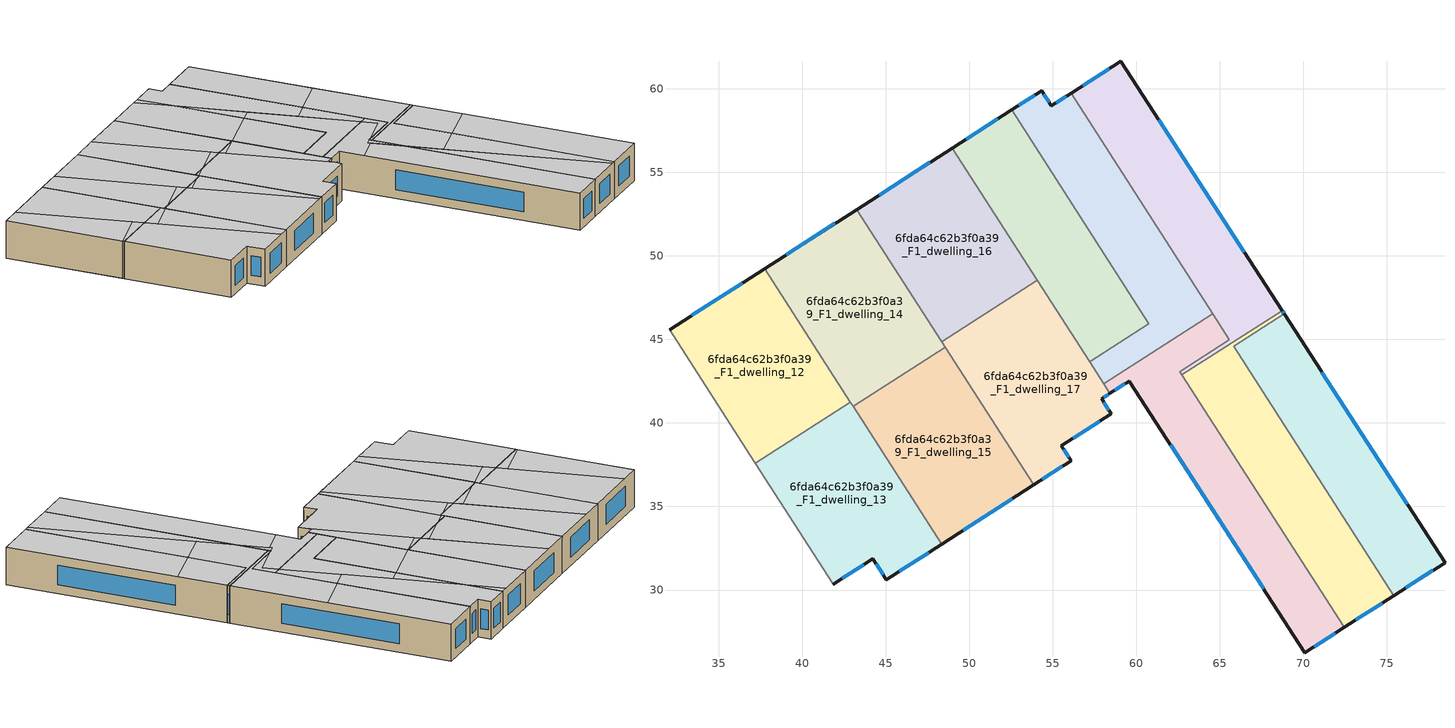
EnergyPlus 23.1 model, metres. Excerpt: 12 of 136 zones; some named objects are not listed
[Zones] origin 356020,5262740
6fda64c62b3f0a39_F1_dwelling_12
 floor to 6fda64c62b3f0a39_F0_dwelling_12 (EU_floor_Construction): 37.75,49.24 42.88,41.25 37.19,37.59 32.06,45.58 z3
 wall outside (EU_wall_Construction): 37.75,49.24 32.06,45.58 z3:6
 wall to 6fda64c62b3f0a39_F1_dwelling_13 (EU_wall_Construction): 37.19,37.59 42.88,41.25 z3:6
 wall to 6fda64c62b3f0a39_F1_dwelling_10 (EU_wall_Construction): 32.06,45.58 37.14,37.67 z3:6
 wall to 6fda64c62b3f0a39_F1_dwelling_14 (EU_wall_Construction): 42.88,41.25 37.75,49.24 z3:6
 wall to 6fda64c62b3f0a39_F1_dwelling_11 (EU_wall_Construction): 37.14,37.67 37.19,37.59 z3:6
 window (EU_Window_Construction): 36.41,48.38 33.4,46.44 z3.7:5.3
 ceiling adiabatic (EU_roof_Construction): 42.88,41.25 37.75,49.24 33.55,46.54 40.32,39.61 z6
 ceiling to 6fda64c62b3f0a39_F2_dwelling_10 (EU_floor_Construction): 39.69,40.26 33.55,46.54 32.06,45.58 37.1,37.73 z6
 ceiling to 6fda64c62b3f0a39_F2_dwelling_11 (EU_floor_Construction): 40.32,39.61 39.69,40.26 37.1,37.73 37.19,37.59 z6
6fda64c62b3f0a39_F1_dwelling_13
 floor to 6fda64c62b3f0a39_F0_dwelling_13 (EU_floor_Construction): 42.88,41.25 48.35,32.74 45.03,30.61 44.24,31.86 41.86,30.33 37.19,37.59 z3
 wall outside (EU_wall_Construction): 41.86,30.33 44.24,31.86 45.03,30.61 48.35,32.74 z3:6
 wall to 6fda64c62b3f0a39_F1_dwelling_11 (EU_wall_Construction): 37.19,37.59 41.86,30.33 z3:6
 wall to 6fda64c62b3f0a39_F1_dwelling_15 (EU_wall_Construction): 48.35,32.74 43.05,40.99 z3:6
 wall to 6fda64c62b3f0a39_F1_dwelling_14 (EU_wall_Construction): 43.05,40.99 42.88,41.25 z3:6
 window (EU_Window_Construction): 45.81,31.11 47.57,32.24 / 44.42,31.56 44.85,30.9 / 42.42,30.69 43.68,31.5 z3.7:5.3
 ceiling to 6fda64c62b3f0a39_F2_dwelling_11 (EU_floor_Construction): 47.54,32.22 40.33,39.61 37.19,37.59 41.86,30.33 44.24,31.86 45.03,30.61 z6
 ceiling to 6fda64c62b3f0a39_F2_dwelling_13 (EU_floor_Construction): 48.35,32.74 43.12,40.89 41.05,38.87 47.54,32.22 z6
 ceiling adiabatic (EU_roof_Construction): 43.12,40.89 42.88,41.25 40.33,39.61 41.05,38.87 z6
6fda64c62b3f0a39_F1_dwelling_14
 floor to 6fda64c62b3f0a39_F0_dwelling_14 (EU_floor_Construction): 43.26,52.78 48.56,44.53 43.05,40.99 37.75,49.24 z3
 wall outside (EU_wall_Construction): 43.26,52.78 37.75,49.24 z3:6
 wall to 6fda64c62b3f0a39_F1_dwelling_15 (EU_wall_Construction): 43.05,40.99 48.56,44.53 z3:6
 wall to 6fda64c62b3f0a39_F1_dwelling_16 (EU_wall_Construction): 48.36,44.85 43.26,52.78 z3:6
 wall to 6fda64c62b3f0a39_F1_dwelling_17 (EU_wall_Construction): 48.56,44.53 48.36,44.85 z3:6
 window (EU_Window_Construction): 41.97,51.95 39.05,50.07 z3.7:5.3
 ceiling to 6fda64c62b3f0a39_F2_dwelling_14 (EU_floor_Construction): 48.2,44.3 48.51,44.6 43.26,52.78 39.57,50.4 46.56,43.24 z6
 ceiling to 6fda64c62b3f0a39_F2_dwelling_15 (EU_floor_Construction): 48.56,44.53 48.51,44.6 48.2,44.3 z6
 ceiling to 6fda64c62b3f0a39_F2_dwelling_13 (EU_floor_Construction): 46.56,43.24 46.05,43.76 43.55,41.31 z6
 ceiling to 6fda64c62b3f0a39_F2_dwelling_12 (EU_floor_Construction): 43.55,41.31 46.05,43.76 39.57,50.4 37.75,49.24 43.05,40.99 z6
6fda64c62b3f0a39_F1_dwelling_15
 floor to 6fda64c62b3f0a39_F0_dwelling_15 (EU_floor_Construction): 48.56,44.53 53.86,36.29 48.35,32.74 43.05,40.99 z3
 wall outside (EU_wall_Construction): 48.35,32.74 53.86,36.29 z3:6
 wall to 6fda64c62b3f0a39_F1_dwelling_17 (EU_wall_Construction): 53.86,36.29 48.56,44.53 z3:6
 window (EU_Window_Construction): 49.64,33.57 52.56,35.45 z3.7:5.3
 ceiling to 6fda64c62b3f0a39_F2_dwelling_13 (EU_floor_Construction): 53.55,36.09 46.56,43.24 43.55,41.31 43.12,40.89 48.35,32.74 z6
 ceiling to 6fda64c62b3f0a39_F2_dwelling_15 (EU_floor_Construction): 53.86,36.29 48.56,44.53 48.2,44.3 46.83,42.96 53.55,36.09 z6
 ceiling to 6fda64c62b3f0a39_F2_dwelling_12 (EU_floor_Construction): 43.55,41.31 43.05,40.99 43.12,40.89 z6
 ceiling to 6fda64c62b3f0a39_F2_dwelling_14 (EU_floor_Construction): 48.2,44.3 46.56,43.24 46.83,42.96 z6
6fda64c62b3f0a39_F1_dwelling_16
 floor to 6fda64c62b3f0a39_F0_dwelling_16 (EU_floor_Construction): 48.99,56.46 54.09,48.53 48.36,44.85 43.26,52.78 z3
 wall outside (EU_wall_Construction): 48.99,56.46 43.26,52.78 z3:6
 wall to 6fda64c62b3f0a39_F1_dwelling_17 (EU_wall_Construction): 48.36,44.85 54.09,48.53 z3:6
 wall to 6fda64c62b3f0a39_F1_dwelling_18 (EU_wall_Construction): 54.09,48.53 48.99,56.46 z3:6
 window (EU_Window_Construction): 47.65,55.6 44.61,53.64 z3.7:5.3
 ceiling to 6fda64c62b3f0a39_F2_dwelling_16 (EU_floor_Construction): 54.09,48.53 48.99,56.46 45.39,54.15 52.11,47.26 z6
 ceiling to 6fda64c62b3f0a39_F2_dwelling_14 (EU_floor_Construction): 49.54,45.6 51.68,47.7 45.39,54.15 43.26,52.78 48.36,44.85 z6
 ceiling to 6fda64c62b3f0a39_F2_dwelling_15 (EU_floor_Construction): 52.11,47.26 51.68,47.7 49.54,45.6 z6
6fda64c62b3f0a39_F1_dwelling_17
 floor to 6fda64c62b3f0a39_F0_dwelling_17 (EU_floor_Construction): 54.09,48.53 58.43,41.77 57.93,41.45 58.5,40.56 55.53,38.64 56.11,37.74 53.86,36.29 48.36,44.85 z3
 wall outside (EU_wall_Construction): 53.86,36.29 56.11,37.74 55.53,38.64 58.5,40.56 57.93,41.45 58.43,41.77 z3:6
 wall to 6fda64c62b3f0a39_F1_dwelling_19 (EU_wall_Construction): 58.05,42.36 57.21,43.67 z3:6
 wall to 6fda64c62b3f0a39_F1_dwelling_20 (EU_wall_Construction): 58.43,41.77 58.05,42.36 z3:6
 wall to 6fda64c62b3f0a39_F1_dwelling_18 (EU_wall_Construction): 57.21,43.67 54.09,48.53 z3:6
 window (EU_Window_Construction): 58.05,41.52 58.31,41.69 / 58.37,40.77 58.06,41.24 / 56.22,39.09 57.8,40.11 / 55.97,37.95 55.66,38.43 / 54.39,36.63 55.58,37.39 z3.7:5.3
 ceiling to 6fda64c62b3f0a39_F2_dwelling_15 (EU_floor_Construction): 56.11,37.74 55.53,38.64 58.5,40.56 58.2,41.03 52.11,47.26 49.54,45.6 48.51,44.6 53.86,36.29 z6
 ceiling to 6fda64c62b3f0a39_F2_dwelling_18 (EU_floor_Construction): 58.2,41.03 57.93,41.45 58.43,41.77 54.1,48.5 52.47,46.9 z6
 ceiling to 6fda64c62b3f0a39_F2_dwelling_14 (EU_floor_Construction): 49.54,45.6 48.36,44.85 48.51,44.6 z6
 ceiling to 6fda64c62b3f0a39_F2_dwelling_16 (EU_floor_Construction): 54.1,48.5 54.09,48.53 52.11,47.26 52.47,46.9 z6
6fda64c62b3f0a39_F1_dwelling_18
 floor to 6fda64c62b3f0a39_F0_dwelling_18 (EU_floor_Construction): 52.54,58.74 60.76,45.95 57.21,43.67 48.99,56.46 z3
 wall outside (EU_wall_Construction): 52.54,58.74 48.99,56.46 z3:6
 wall to 6fda64c62b3f0a39_F1_dwelling_19 (EU_wall_Construction): 57.21,43.67 60.76,45.95 52.54,58.74 z3:6
 window (EU_Window_Construction): 51.71,58.21 49.83,57 z3.7:5.3
 ceiling to 6fda64c62b3f0a39_F2_dwelling_18 (EU_floor_Construction): 60.76,45.95 57.19,51.52 54.1,48.5 57.21,43.67 z6
 ceiling to 6fda64c62b3f0a39_F2_dwelling_16 (EU_floor_Construction): 57.19,51.52 54.15,56.24 52.03,58.41 48.99,56.46 54.1,48.5 z6
 ceiling to 6fda64c62b3f0a39_F2_dwelling_20 (EU_floor_Construction): 54.15,56.24 52.54,58.74 52.03,58.41 z6
6fda64c62b3f0a39_F1_dwelling_19
 floor to 6fda64c62b3f0a39_F0_dwelling_19 (EU_floor_Construction): 56.1,59.74 64.58,46.55 58.05,42.36 57.21,43.67 60.76,45.95 52.54,58.74 54.34,59.9 54.93,58.98 z3
 wall outside (EU_wall_Construction): 56.1,59.74 54.93,58.98 54.34,59.9 52.54,58.74 z3:6
 wall to 6fda64c62b3f0a39_F1_dwelling_20 (EU_wall_Construction): 58.05,42.36 64.58,46.55 z3:6
 wall to 6fda64c62b3f0a39_F1_dwelling_21 (EU_wall_Construction): 64.58,46.55 56.1,59.74 z3:6
 window (EU_Window_Construction): 53.92,59.63 52.97,59.01 / 54.79,59.2 54.48,59.68 / 55.83,59.56 55.2,59.16 z3.7:5.3
 ceiling to 6fda64c62b3f0a39_F2_dwelling_20 (EU_floor_Construction): 61.88,50.73 56.1,59.73 54.93,58.98 54.34,59.9 52.54,58.74 54.15,56.24 60.68,49.56 z6
 ceiling to 6fda64c62b3f0a39_F2_dwelling_18 (EU_floor_Construction): 63.99,46.17 58,52.3 57.19,51.52 60.76,45.95 57.21,43.67 58.05,42.36 z6
 ceiling to 6fda64c62b3f0a39_F2_dwelling_19 (EU_floor_Construction): 64.57,46.55 61.88,50.73 60.68,49.56 63.99,46.17 z6
 ceiling to 6fda64c62b3f0a39_F2_dwelling_16 (EU_floor_Construction): 58,52.3 54.15,56.24 57.19,51.52 z6
6fda64c62b3f0a39_F1_dwelling_20
 floor to 6fda64c62b3f0a39_F0_dwelling_20 (EU_floor_Construction): 65.58,44.98 62.61,43.07 72.45,27.76 70.1,26.25 59.58,42.51 58.43,41.77 58.05,42.36 64.58,46.55 z3
 wall outside (EU_wall_Construction): 58.43,41.77 59.58,42.51 70.1,26.25 72.45,27.76 z3:6
 wall to 6fda64c62b3f0a39_F1_dwelling_21 (EU_wall_Construction): 62.74,42.88 62.61,43.07 65.58,44.98 64.58,46.55 z3:6
 wall to 6fda64c62b3f0a39_F1_dwelling_22 (EU_wall_Construction): 72.45,27.76 62.74,42.88 z3:6
 window (EU_Window_Construction): 70.65,26.6 71.9,27.4 / 62.05,38.69 67.63,30.07 / 58.7,41.94 59.31,42.34 z3.7:5.3
 ceiling to 6fda64c62b3f0a39_F2_dwelling_17 (EU_floor_Construction): 72.45,27.76 64.17,40.65 62.37,42.49 60.67,40.83 70.1,26.25 z6
 ceiling to 6fda64c62b3f0a39_F2_dwelling_19 (EU_floor_Construction): 65.58,44.98 64.57,46.55 63.99,46.17 64.9,45.24 62.8,43.19 z6; 64.17,40.65 62.64,43.03 62.23,42.63 z6
 ceiling to 6fda64c62b3f0a39_F2_dwelling_18 (EU_floor_Construction): 62.37,42.49 62.23,42.63 62.64,43.03 62.61,43.07 62.8,43.19 64.9,45.24 63.99,46.17 58.05,42.36 58.43,41.77 59.58,42.51 60.67,40.83 z6
6fda64c62b3f0a39_F1_dwelling_21
 floor to 6fda64c62b3f0a39_F0_dwelling_21 (EU_floor_Construction): 59.08,61.65 68.73,46.73 62.74,42.88 62.61,43.07 65.58,44.98 56.1,59.74 z3
 wall outside (EU_wall_Construction): 68.73,46.73 59.08,61.65 56.1,59.74 z3:6
 wall to 6fda64c62b3f0a39_F1_dwelling_22 (EU_wall_Construction): 62.74,42.88 68.73,46.73 z3:6
 window (EU_Window_Construction): 58.38,61.2 56.8,60.18 / 66.46,50.23 61.35,58.14 z3.7:5.3
 ceiling to 6fda64c62b3f0a39_F2_dwelling_19 (EU_floor_Construction): 65.58,44.98 62.8,43.19 62.64,43.03 62.74,42.88 68.73,46.73 64.49,53.28 61.88,50.73 z6
 ceiling to 6fda64c62b3f0a39_F2_dwelling_20 (EU_floor_Construction): 64.49,53.28 59.08,61.65 56.1,59.73 61.88,50.73 z6
6fda64c62b3f0a39_F1_dwelling_22
 floor to 6fda64c62b3f0a39_F0_dwelling_22 (EU_floor_Construction): 68.85,46.54 65.83,44.59 75.42,29.67 72.45,27.76 62.74,42.88 68.73,46.73 z3
 wall outside (EU_wall_Construction): 72.45,27.76 75.42,29.67 / 68.85,46.54 68.73,46.73 z3:6
 wall to 6fda64c62b3f0a39_F1_dwelling_23 (EU_wall_Construction): 75.42,29.67 65.83,44.59 68.85,46.54 z3:6
 window (EU_Window_Construction): 73.15,28.21 74.72,29.22 / 68.82,46.58 68.76,46.68 z3.7:5.3
 ceiling to 6fda64c62b3f0a39_F2_dwelling_17 (EU_floor_Construction): 75.1,29.46 64.17,40.65 72.45,27.76 z6
 ceiling to 6fda64c62b3f0a39_F2_dwelling_21 (EU_floor_Construction): 75.42,29.67 68.38,40.63 66.24,38.54 75.1,29.46 z6
 ceiling to 6fda64c62b3f0a39_F2_dwelling_19 (EU_floor_Construction): 68.38,40.63 65.83,44.59 68.85,46.54 68.73,46.73 62.74,42.88 64.17,40.65 66.24,38.54 z6
6fda64c62b3f0a39_F1_dwelling_23
 floor to 6fda64c62b3f0a39_F0_dwelling_23 (EU_floor_Construction): 68.85,46.54 78.49,31.64 75.42,29.67 65.83,44.59 z3
 wall outside (EU_wall_Construction): 75.42,29.67 78.49,31.64 68.85,46.54 z3:6
 window (EU_Window_Construction): 76.22,35.14 71.11,43.04 / 76.14,30.13 77.77,31.17 z3.7:5.3
 ceiling to 6fda64c62b3f0a39_F2_dwelling_21 (EU_floor_Construction): 78.49,31.64 71.01,43.2 68.38,40.63 75.42,29.67 z6
 ceiling to 6fda64c62b3f0a39_F2_dwelling_19 (EU_floor_Construction): 71.01,43.2 68.85,46.54 65.83,44.59 68.38,40.63 z6
[Building]
EU S2 Campaign: North Axis=0; Terrain=City; Solar Distribution=FullExterior
[Site:Location]
Budapest.Ferenc.Liszt.Intl.AP: Latitude=47.437; Longitude=19.256; Time Zone=1; Elevation=185
[SizingPeriod:WeatherFileDays]
AnnualSizingPeriod: Begin Month=1; Begin Day of Month=1; End Month=12; End Day of Month=31; Day of Week for Start Day=Monday; Use Weather File Daylight Saving Period=No; Use Weather File Rain and Snow Indicators=No
[MATERIAL]
EU_InternalMass_Material: Roughness=MediumRough; Thickness=0.1; Conductivity=1; Density=1800; Specific Heat=900; Thermal Absorptance=0.9; Solar Absorptance=0.7; Visible Absorptance=0.7
[MATERIAL:NOMASS] Roughness=MediumRough; Thermal Absorptance=0.9; Solar Absorptance=0.7; Visible Absorptance=0.7
Name | Thermal Resistance
EU_wall_NoMass | 0.832559
EU_roof_NoMass | 1.39638
EU_floor_NoMass | 0.872794
[WINDOWMATERIAL:SIMPLEGLAZINGSYSTEM]
EU_Window_SimpleGlazing: UFactor=2.79869; Solar Heat Gain Coefficient=0.75; Visible Transmittance=0.75
[CONSTRUCTION]
EU_wall_Construction: EU_wall_NoMass
EU_roof_Construction: EU_roof_NoMass
EU_floor_Construction: EU_floor_NoMass
EU_Window_Construction: EU_Window_SimpleGlazing
EU_InternalMass_Construction: EU_InternalMass_Material
[ZONE] Type=1; Multiplier=1; Ceiling Height=autocalculate; Floor Area=autocalculate; Part of Total Floor Area=Yes
Name | Volume
6fda64c62b3f0a39_F1_dwelling_12; 6fda64c62b3f0a39_F1_dwelling_22 | 192.626
6fda64c62b3f0a39_F1_dwelling_13 | 192.621
6fda64c62b3f0a39_F1_dwelling_14; 6fda64c62b3f0a39_F1_dwelling_19 | 192.646
6fda64c62b3f0a39_F1_dwelling_15 | 192.645
6fda64c62b3f0a39_F1_dwelling_16 | 192.619
6fda64c62b3f0a39_F1_dwelling_17 | 192.632
6fda64c62b3f0a39_F1_dwelling_18 | 192.649
6fda64c62b3f0a39_F1_dwelling_20 | 192.656
6fda64c62b3f0a39_F1_dwelling_21 | 192.635
6fda64c62b3f0a39_F1_dwelling_23 | 192.613
[INTERNALMASS] Construction=EU_InternalMass_Construction
Name | Zone or ZoneList | Surface Area
6fda64c62b3f0a39_F1_dwelling_12_EU_InternalMass | 6fda64c62b3f0a39_F1_dwelling_12 | 64.2081
6fda64c62b3f0a39_F1_dwelling_13_EU_InternalMass | 6fda64c62b3f0a39_F1_dwelling_13 | 64.2067
6fda64c62b3f0a39_F1_dwelling_14_EU_InternalMass | 6fda64c62b3f0a39_F1_dwelling_14 | 64.2161
6fda64c62b3f0a39_F1_dwelling_15_EU_InternalMass | 6fda64c62b3f0a39_F1_dwelling_15 | 64.2146
6fda64c62b3f0a39_F1_dwelling_16_EU_InternalMass | 6fda64c62b3f0a39_F1_dwelling_16 | 64.2062
6fda64c62b3f0a39_F1_dwelling_17_EU_InternalMass | 6fda64c62b3f0a39_F1_dwelling_17 | 64.211
6fda64c62b3f0a39_F1_dwelling_18_EU_InternalMass | 6fda64c62b3f0a39_F1_dwelling_18 | 64.2174
6fda64c62b3f0a39_F1_dwelling_19_EU_InternalMass | 6fda64c62b3f0a39_F1_dwelling_19 | 64.215
6fda64c62b3f0a39_F1_dwelling_20_EU_InternalMass | 6fda64c62b3f0a39_F1_dwelling_20 | 64.2183
6fda64c62b3f0a39_F1_dwelling_21_EU_InternalMass | 6fda64c62b3f0a39_F1_dwelling_21 | 64.2117
6fda64c62b3f0a39_F1_dwelling_22_EU_InternalMass | 6fda64c62b3f0a39_F1_dwelling_22 | 64.2078
6fda64c62b3f0a39_F1_dwelling_23_EU_InternalMass | 6fda64c62b3f0a39_F1_dwelling_23 | 64.2048
[OTHEREQUIPMENT] Fuel Type=Electricity; Design Level Calculation Method=Watts/Area; Power per Zone Floor Area=1; Fraction Latent=0; Fraction Radiant=0; Fraction Lost=0; Carbon Dioxide Generation Rate=0; EndUse Subcategory=EU_Step8_InternalGains
Name | Zone or ZoneList or Space or SpaceList | Schedule
EU_Step8_InternalGain_6fda64c62b3f0a39_F1_dwelling_12_f000 | 6fda64c62b3f0a39_F1_dwelling_12 | EU_Step8_GainSchedule_6fda64c62b3f0a39_F1_dwelling_12_f000
EU_Step8_InternalGain_6fda64c62b3f0a39_F1_dwelling_13_f000 | 6fda64c62b3f0a39_F1_dwelling_13 | EU_Step8_GainSchedule_6fda64c62b3f0a39_F1_dwelling_13_f000
EU_Step8_InternalGain_6fda64c62b3f0a39_F1_dwelling_14_f000 | 6fda64c62b3f0a39_F1_dwelling_14 | EU_Step8_GainSchedule_6fda64c62b3f0a39_F1_dwelling_14_f000
EU_Step8_InternalGain_6fda64c62b3f0a39_F1_dwelling_15_f000 | 6fda64c62b3f0a39_F1_dwelling_15 | EU_Step8_GainSchedule_6fda64c62b3f0a39_F1_dwelling_15_f000
EU_Step8_InternalGain_6fda64c62b3f0a39_F1_dwelling_16_f000 | 6fda64c62b3f0a39_F1_dwelling_16 | EU_Step8_GainSchedule_6fda64c62b3f0a39_F1_dwelling_16_f000
EU_Step8_InternalGain_6fda64c62b3f0a39_F1_dwelling_17_f000 | 6fda64c62b3f0a39_F1_dwelling_17 | EU_Step8_GainSchedule_6fda64c62b3f0a39_F1_dwelling_17_f000
EU_Step8_InternalGain_6fda64c62b3f0a39_F1_dwelling_18_f000 | 6fda64c62b3f0a39_F1_dwelling_18 | EU_Step8_GainSchedule_6fda64c62b3f0a39_F1_dwelling_18_f000
EU_Step8_InternalGain_6fda64c62b3f0a39_F1_dwelling_19_f000 | 6fda64c62b3f0a39_F1_dwelling_19 | EU_Step8_GainSchedule_6fda64c62b3f0a39_F1_dwelling_19_f000
EU_Step8_InternalGain_6fda64c62b3f0a39_F1_dwelling_20_f000 | 6fda64c62b3f0a39_F1_dwelling_20 | EU_Step8_GainSchedule_6fda64c62b3f0a39_F1_dwelling_20_f000
EU_Step8_InternalGain_6fda64c62b3f0a39_F1_dwelling_21_f000 | 6fda64c62b3f0a39_F1_dwelling_21 | EU_Step8_GainSchedule_6fda64c62b3f0a39_F1_dwelling_21_f000
EU_Step8_InternalGain_6fda64c62b3f0a39_F1_dwelling_22_f000 | 6fda64c62b3f0a39_F1_dwelling_22 | EU_Step8_GainSchedule_6fda64c62b3f0a39_F1_dwelling_22_f000
EU_Step8_InternalGain_6fda64c62b3f0a39_F1_dwelling_23_f000 | 6fda64c62b3f0a39_F1_dwelling_23 | EU_Step8_GainSchedule_6fda64c62b3f0a39_F1_dwelling_23_f000
[ZONEVENTILATION:DESIGNFLOWRATE] Schedule=EU_AlwaysOn; Design Flow Rate Calculation Method=AirChanges/Hour; Air Changes per Hour=0.475469; Ventilation Type=Natural; Fan Pressure Rise=0; Fan Total Efficiency=1; Constant Term Coefficient=1; Temperature Term Coefficient=0; Velocity Term Coefficient=0; Velocity Squared Term Coefficient=0; Minimum Indoor Temperature=-100; Maximum Indoor Temperature=100; Delta Temperature=-100; Minimum Outdoor Temperature=-100; Maximum Outdoor Temperature=100; Maximum Wind Speed=40
Name | Zone or ZoneList or Space or SpaceList
EU_ConstantAir_6fda64c62b3f0a39_F1_dwelling_12 | 6fda64c62b3f0a39_F1_dwelling_12
EU_ConstantAir_6fda64c62b3f0a39_F1_dwelling_13 | 6fda64c62b3f0a39_F1_dwelling_13
EU_ConstantAir_6fda64c62b3f0a39_F1_dwelling_14 | 6fda64c62b3f0a39_F1_dwelling_14
EU_ConstantAir_6fda64c62b3f0a39_F1_dwelling_15 | 6fda64c62b3f0a39_F1_dwelling_15
EU_ConstantAir_6fda64c62b3f0a39_F1_dwelling_16 | 6fda64c62b3f0a39_F1_dwelling_16
EU_ConstantAir_6fda64c62b3f0a39_F1_dwelling_17 | 6fda64c62b3f0a39_F1_dwelling_17
EU_ConstantAir_6fda64c62b3f0a39_F1_dwelling_18 | 6fda64c62b3f0a39_F1_dwelling_18
EU_ConstantAir_6fda64c62b3f0a39_F1_dwelling_19 | 6fda64c62b3f0a39_F1_dwelling_19
EU_ConstantAir_6fda64c62b3f0a39_F1_dwelling_20 | 6fda64c62b3f0a39_F1_dwelling_20
EU_ConstantAir_6fda64c62b3f0a39_F1_dwelling_21 | 6fda64c62b3f0a39_F1_dwelling_21
EU_ConstantAir_6fda64c62b3f0a39_F1_dwelling_22 | 6fda64c62b3f0a39_F1_dwelling_22
EU_ConstantAir_6fda64c62b3f0a39_F1_dwelling_23 | 6fda64c62b3f0a39_F1_dwelling_23
[HVACTEMPLATE:ZONE:IDEALLOADSAIRSYSTEM] System Availability Schedule=EU_AlwaysOn; Maximum Heating Supply Air Temperature=50; Minimum Cooling Supply Air Temperature=13; Maximum Heating Supply Air Humidity Ratio=0.0156; Minimum Cooling Supply Air Humidity Ratio=0.0077; Heating Limit=NoLimit; Cooling Limit=NoLimit; Heating Availability Schedule=EU_AlwaysOn; Cooling Availability Schedule=EU_CoolingOff; Dehumidification Control Type=ConstantSensibleHeatRatio; Cooling Sensible Heat Ratio=0.7; Dehumidification Setpoint=60; Humidification Control Type=None; Humidification Setpoint=30; Outdoor Air Method=None; Outdoor Air Flow Rate per Person=0.00944; Outdoor Air Flow Rate per Zone Floor Area=0; Outdoor Air Flow Rate per Zone=0; Demand Controlled Ventilation Type=None; Outdoor Air Economizer Type=NoEconomizer; Heat Recovery Type=None; Sensible Heat Recovery Effectiveness=0.7; Latent Heat Recovery Effectiveness=0.65
Name | Template Thermostat
6fda64c62b3f0a39_F1_dwelling_12 | EU_HeatOnly_6fda64c62b3f0a39_F1_dwelling_12
6fda64c62b3f0a39_F1_dwelling_13 | EU_HeatOnly_6fda64c62b3f0a39_F1_dwelling_13
6fda64c62b3f0a39_F1_dwelling_14 | EU_HeatOnly_6fda64c62b3f0a39_F1_dwelling_14
6fda64c62b3f0a39_F1_dwelling_15 | EU_HeatOnly_6fda64c62b3f0a39_F1_dwelling_15
6fda64c62b3f0a39_F1_dwelling_16 | EU_HeatOnly_6fda64c62b3f0a39_F1_dwelling_16
6fda64c62b3f0a39_F1_dwelling_17 | EU_HeatOnly_6fda64c62b3f0a39_F1_dwelling_17
6fda64c62b3f0a39_F1_dwelling_18 | EU_HeatOnly_6fda64c62b3f0a39_F1_dwelling_18
6fda64c62b3f0a39_F1_dwelling_19 | EU_HeatOnly_6fda64c62b3f0a39_F1_dwelling_19
6fda64c62b3f0a39_F1_dwelling_20 | EU_HeatOnly_6fda64c62b3f0a39_F1_dwelling_20
6fda64c62b3f0a39_F1_dwelling_21 | EU_HeatOnly_6fda64c62b3f0a39_F1_dwelling_21
6fda64c62b3f0a39_F1_dwelling_22 | EU_HeatOnly_6fda64c62b3f0a39_F1_dwelling_22
6fda64c62b3f0a39_F1_dwelling_23 | EU_HeatOnly_6fda64c62b3f0a39_F1_dwelling_23
[SIZING:ZONE] Zone Cooling Design Supply Air Temperature Input Method=SupplyAirTemperature; Zone Cooling Design Supply Air Temperature=13; Zone Heating Design Supply Air Temperature Input Method=SupplyAirTemperature; Zone Heating Design Supply Air Temperature=50; Zone Cooling Design Supply Air Humidity Ratio=0.008; Zone Heating Design Supply Air Humidity Ratio=0.008; Cooling Design Air Flow Method=DesignDay; Cooling Design Air Flow Rate=0; Cooling Minimum Air Flow per Zone Floor Area=0.000762; Cooling Minimum Air Flow=0; Cooling Minimum Air Flow Fraction=0.2; Heating Design Air Flow Method=DesignDay; Heating Design Air Flow Rate=0; Heating Maximum Air Flow per Zone Floor Area=0.002032; Heating Maximum Air Flow=0.141576; Heating Maximum Air Flow Fraction=0.3; Account for Dedicated Outdoor Air System=No; Dedicated Outdoor Air System Control Strategy=NeutralSupplyAir; Dedicated Outdoor Air Low Setpoint Temperature for Design=autosize; Dedicated Outdoor Air High Setpoint Temperature for Design=autosize; Zone Load Sizing Method=Sensible Load Only No Latent Load; Zone Latent Cooling Design Supply Air Humidity Ratio Input Method=HumidityRatioDifference; Zone Cooling Design Supply Air Humidity Ratio Difference=0.005; Zone Latent Heating Design Supply Air Humidity Ratio Input Method=HumidityRatioDifference; Zone Humidification Design Supply Air Humidity Ratio Difference=0.005
6fda64c62b3f0a39_F1_dwelling_12; 6fda64c62b3f0a39_F1_dwelling_13; 6fda64c62b3f0a39_F1_dwelling_14; 6fda64c62b3f0a39_F1_dwelling_15; 6fda64c62b3f0a39_F1_dwelling_16; 6fda64c62b3f0a39_F1_dwelling_17; 6fda64c62b3f0a39_F1_dwelling_18; 6fda64c62b3f0a39_F1_dwelling_19; 6fda64c62b3f0a39_F1_dwelling_20; 6fda64c62b3f0a39_F1_dwelling_21; 6fda64c62b3f0a39_F1_dwelling_22; 6fda64c62b3f0a39_F1_dwelling_23
[SCHEDULE:CONSTANT]
Name | Hourly Value
EU_AlwaysOn | 1
EU_CoolingOff | 0
[SCHEDULE:FILE] Column Number=1; Rows to Skip at Top=0; Number of Hours of Data=8760; Column Separator=Comma; Interpolate to Timestep=No; Minutes per Item=60; Adjust Schedule for Daylight Savings=Yes
Name | File
EU_Step8_GainSchedule_6fda64c62b3f0a39_F1_dwelling_12_f000 | ../../schedules/6fda64c62b3f0a39/6fda64c62b3f0a39_F1_dwelling_12_f000_gain.csv
EU_Step8_GainSchedule_6fda64c62b3f0a39_F1_dwelling_13_f000 | ../../schedules/6fda64c62b3f0a39/6fda64c62b3f0a39_F1_dwelling_13_f000_gain.csv
EU_Step8_GainSchedule_6fda64c62b3f0a39_F1_dwelling_14_f000 | ../../schedules/6fda64c62b3f0a39/6fda64c62b3f0a39_F1_dwelling_14_f000_gain.csv
EU_Step8_GainSchedule_6fda64c62b3f0a39_F1_dwelling_15_f000 | ../../schedules/6fda64c62b3f0a39/6fda64c62b3f0a39_F1_dwelling_15_f000_gain.csv
EU_Step8_GainSchedule_6fda64c62b3f0a39_F1_dwelling_16_f000 | ../../schedules/6fda64c62b3f0a39/6fda64c62b3f0a39_F1_dwelling_16_f000_gain.csv
EU_Step8_GainSchedule_6fda64c62b3f0a39_F1_dwelling_17_f000 | ../../schedules/6fda64c62b3f0a39/6fda64c62b3f0a39_F1_dwelling_17_f000_gain.csv
EU_Step8_GainSchedule_6fda64c62b3f0a39_F1_dwelling_18_f000 | ../../schedules/6fda64c62b3f0a39/6fda64c62b3f0a39_F1_dwelling_18_f000_gain.csv
EU_Step8_GainSchedule_6fda64c62b3f0a39_F1_dwelling_19_f000 | ../../schedules/6fda64c62b3f0a39/6fda64c62b3f0a39_F1_dwelling_19_f000_gain.csv
EU_Step8_GainSchedule_6fda64c62b3f0a39_F1_dwelling_20_f000 | ../../schedules/6fda64c62b3f0a39/6fda64c62b3f0a39_F1_dwelling_20_f000_gain.csv
EU_Step8_GainSchedule_6fda64c62b3f0a39_F1_dwelling_21_f000 | ../../schedules/6fda64c62b3f0a39/6fda64c62b3f0a39_F1_dwelling_21_f000_gain.csv
EU_Step8_GainSchedule_6fda64c62b3f0a39_F1_dwelling_22_f000 | ../../schedules/6fda64c62b3f0a39/6fda64c62b3f0a39_F1_dwelling_22_f000_gain.csv
EU_Step8_GainSchedule_6fda64c62b3f0a39_F1_dwelling_23_f000 | ../../schedules/6fda64c62b3f0a39/6fda64c62b3f0a39_F1_dwelling_23_f000_gain.csv
